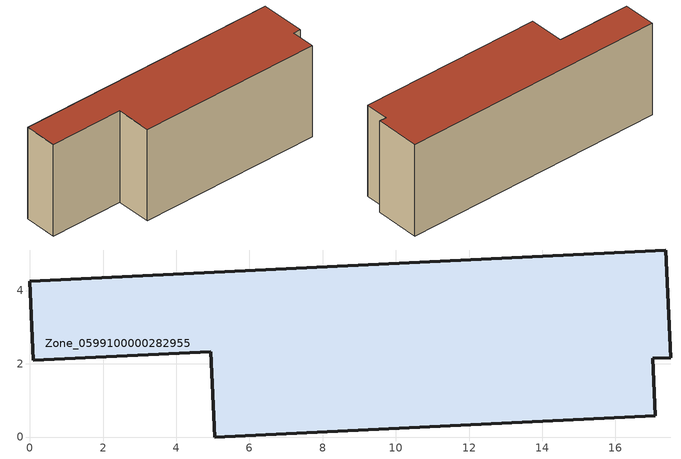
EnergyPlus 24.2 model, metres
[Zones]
Zone_0599100000282955
 floor ground (C_G): 0,4.25 17.37,5.11 17.51,2.16 17.02,2.15 17.09,0.58 5.06,0 4.95,2.33 0.1,2.1 z0
 wall outside (C_F): 17.37,5.11 0,4.25 0.1,2.1 4.95,2.33 5.06,0 17.09,0.58 17.02,2.15 17.51,2.16 17.37,5.11 z0:6.23
 roof outside (C_R): 17.51,2.16 17.37,5.11 0,4.25 0.1,2.1 4.95,2.33 5.06,0 17.09,0.58 17.02,2.15 z6.23
[BUILDING]
Pand.0599100000282955: North Axis=0; Terrain=City; Loads Convergence Tolerance Value=0.04; Temperature Convergence Tolerance Value=0.4; Solar Distribution=FullExterior; Maximum Number of Warmup Days=25; Minimum Number of Warmup Days=1
[Site:Location]
Rotterdam.The.Hague.AP_ZH_NLD Design_Conditions: Latitude=51.96; Longitude=4.45; Time Zone=1; Elevation=-4.5
[SITE:GROUNDTEMPERATURE:BUILDINGSURFACE]
18, 18, 18, 18, 18, 18, 18, 18, 18, 18, 18, 18
[MATERIAL] Thermal Absorptance=0.9; Solar Absorptance=0.7; Visible Absorptance=0.7
Name | Roughness | Thickness | Conductivity | Density | Specific Heat
G.TI.1946 | MediumSmooth | 0.15 | 1 | 540 | 1210
F.TI.1946 | Rough | 0.3 | 0.857143 | 1920 | 840
R.TI.1946 | MediumRough | 0.2 | 0.1 | 1500 | 1000
[CONSTRUCTION]
C_G: G.TI.1946
C_F: F.TI.1946
C_R: R.TI.1946
[ZONE]
Zone_0599100000282955: Type=1; Multiplier=1; Ceiling Height=Autocalculate; Volume=Autocalculate; Floor Area=autocalculate; Part of Total Floor Area=Yes
[ZONEINFILTRATION:DESIGNFLOWRATE]
Infil_Zone_0599100000282955: Zone or ZoneList or Space or SpaceList=Zone_0599100000282955; Schedule=AlwaysOn; Design Flow Rate Calculation Method=Flow/Area; Flow Rate per Floor Area=0.003; Constant Term Coefficient=1; Temperature Term Coefficient=0; Velocity Term Coefficient=0; Velocity Squared Term Coefficient=0
[HVACTEMPLATE:ZONE:IDEALLOADSAIRSYSTEM]
Zone_0599100000282955: Maximum Heating Supply Air Temperature=50; Minimum Cooling Supply Air Temperature=13; Maximum Heating Supply Air Humidity Ratio=0.0156; Minimum Cooling Supply Air Humidity Ratio=0.0077; Heating Limit=NoLimit; Cooling Limit=NoLimit; Dehumidification Control Type=ConstantSensibleHeatRatio; Cooling Sensible Heat Ratio=0.7; Dehumidification Setpoint=60; Humidification Control Type=None; Humidification Setpoint=30; Outdoor Air Method=None; Outdoor Air Flow Rate per Person=0.00944; Outdoor Air Flow Rate per Zone Floor Area=0; Outdoor Air Flow Rate per Zone=0; Demand Controlled Ventilation Type=None; Outdoor Air Economizer Type=NoEconomizer; Heat Recovery Type=None; Sensible Heat Recovery Effectiveness=0.7; Latent Heat Recovery Effectiveness=0.65
[ZONECONTROL:THERMOSTAT]
ThermostatControl_Zone_0599100000282955: Zone or ZoneList=Zone_0599100000282955; Control Type Schedule=DualSetpointControlType; Control 1=Thermostat_Zone_0599100000282955; Temperature Difference Between Cutout And Setpoint=0
[THERMOSTATSETPOINT:DUALSETPOINT]
Thermostat_Zone_0599100000282955: Heating Setpoint Temperature Schedule=HeatingSetpoint_Zone_0599100000282955; Cooling Setpoint Temperature Schedule=CoolingSetpoint_Zone_0599100000282955
[SCHEDULE:COMPACT]
HeatingSetpoint_Zone_0599100000282955: Through: 12/31, For: AllDays, Until: 24:00, 21
CoolingSetpoint_Zone_0599100000282955: Through: 12/31, For: AllDays, Until: 24:00, 24
DualSetpointControlType: Through: 12/31, For: AllDays, Until: 24:00, 4
AlwaysOn: Through: 12/31, For: AllDays, Until: 24:00, 1
